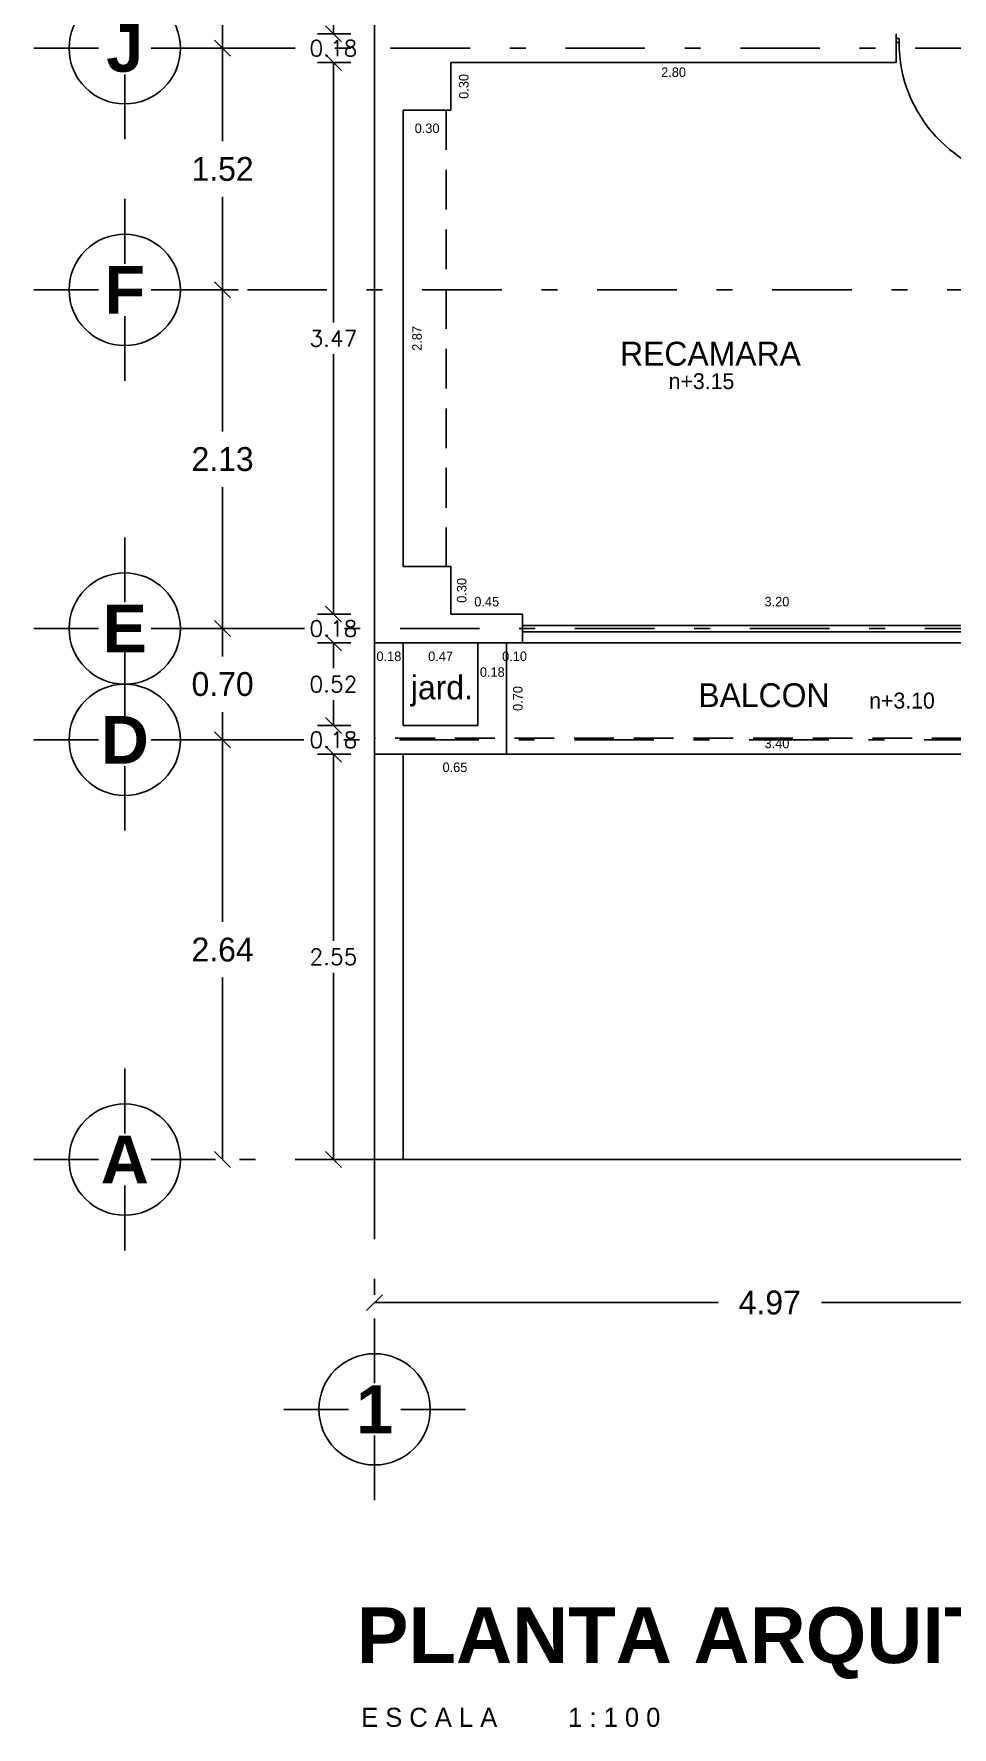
# Model space of a CAD drawing. Extents: x 12 to 127, y -37 to 29.
# Drawn here: x 58.28 to 64.06, y -3.47 to 7.18 of the extents above; entities that cross this region are included whole.
import ezdxf
from ezdxf.enums import TextEntityAlignment as Align

# ---------------------------------------------------------------- set-up
doc = ezdxf.new("R2010")
doc.units = 0
doc.header["$PDMODE"] = 34
doc.linetypes.add('DASHDOT', pattern=[1, 0.5, -0.25, 0, -0.25])
doc.linetypes.add('HIDDEN', pattern=[0.375, 0.25, -0.125])
doc.layers.get('0').update_dxf_attribs({"linetype": 'CONTINUOUS'})
doc.layers.get('DEFPOINTS').update_dxf_attribs({"linetype": 'CONTINUOUS'})
for name, color, linetype in [('CEXT', 5, 'CONTINUOUS'), ('CEXT2', 5, 'CONTINUOUS'), ('CINT', 7, 'CONTINUOUS'), ('EJES', 10, 'DASHDOT'), ('MBAJOS', 4, 'CONTINUOUS'), ('MUROS', 6, 'CONTINUOUS'), ('NIVELES', 7, 'CONTINUOUS'), ('PROY', 3, 'HIDDEN'), ('PTAS', 33, 'CONTINUOUS'), ('TEJES', 7, 'CONTINUOUS'), ('TEXTOS', 7, 'CONTINUOUS')]:
    doc.layers.add(name, color=color, linetype=linetype)
doc.styles.add('EJES', font='swisseb.ttf')
doc.styles.add('LETER', font='simplex.shx')
doc.styles.add('STYLE1', font='ZURCHBXC.TTF')
doc.dimstyles.new('CEXT', dxfattribs={"dimtxt": 0.15, "dimasz": 0.1, "dimexe": 0.1, "dimexo": 0.15, "dimgap": 0.1, "dimtad": 0, "dimtih": 1, "dimtoh": 1, "dimzin": 0, "dimtxsty": 'STANDARD', "dimblk": 'COT', "dimblk1": 'OBLIQUE', "dimblk2": 'OBLIQUE', "dimsah": 1, "dimcen": 0.09, "dimse1": 1, "dimclrt": 7, "dimazin": 3, "dimtfac": 1, "dimtix": 1, "dimtmove": 0, "dimatfit": 3, "dimtolj": 1, "dimtzin": 0})
doc.dimstyles.new('CINT', dxfattribs={"dimtxt": 0.08, "dimasz": 0.02, "dimexe": 0.05, "dimexo": 0.2, "dimgap": 0.02, "dimtad": 0, "dimtih": 1, "dimtoh": 1, "dimzin": 0, "dimtxsty": 'STANDARD', "dimblk": 'COT', "dimcen": 0.09, "dimazin": 3, "dimtfac": 1, "dimtix": 1, "dimtofl": 0, "dimtmove": 0, "dimatfit": 3, "dimtolj": 1, "dimtzin": 0})
doc.dimstyles.new('CONS', dxfattribs={"dimtxt": 0.1, "dimasz": 0.1, "dimexe": 0.1, "dimexo": 0.15, "dimgap": 0.05, "dimtad": 0, "dimtih": 1, "dimtoh": 1, "dimzin": 0, "dimtxsty": 'LETER', "dimblk1": 'OBLIQUE', "dimblk2": 'OBLIQUE', "dimsah": 1, "dimcen": 0.09, "dimclrt": 7, "dimaunit": 1, "dimazin": 3, "dimtfac": 1, "dimtix": 1, "dimtofl": 0, "dimtmove": 0, "dimatfit": 3, "dimtolj": 1, "dimtzin": 0})

# ---------------------------------------------------------------- blocks, each defined once
blk = doc.blocks.new('PD')
for p, q in [((0, 0.92), (0, 0.97)), ((0.03, 0.97), (0, 0.97)), ((0.03, 0.92), (0.03, 0.97)), ((0.045, 0.955), (0.03, 0.955)), ((0.045, 0.92), (0.045, 0.97)), ((0.05, 0.97), (0.045, 0.97)), ((0.05, 1.025), (0.05, 0.072)), ((0.09, 1.025), (0.05, 1.025)), ((0.09, 0.072), (0.09, 1.025)), ((0.095, 0.97), (0.09, 0.97)), ((0.095, 0.92), (0.095, 0.97)), ((0.11, 0.955), (0.095, 0.955)), ((0.11, 0.92), (0.11, 0.97)), ((0.14, 0.97), (0.11, 0.97)), ((0.14, 0.92), (0.14, 0.97)), ((0.14, 0.945), (0, 0.945)), ((0.03, 0.92), (0, 0.92)), ((0.045, 0.935), (0.03, 0.935)), ((0.05, 0.92), (0.045, 0.92)), ((0.095, 0.92), (0.09, 0.92)), ((0.11, 0.935), (0.095, 0.935)), ((0.14, 0.92), (0.11, 0.92)), ((0, 0.059), (0.025, 0.059)), ((0, 0.032), (0.025, 0.032)), ((0.025, 0.032), (0.025, 0.059)), ((0.05, 0.072), (0.09, 0.072)), ((0.98, 0.059), (1, 0.059)), ((0.98, 0.032), (0.98, 0.059)), ((0.98, 0.032), (1, 0.032))]:
    blk.add_line(p, q)
blk.add_arc((0.014, 0.061), 0.966, 359.9067, 85.4813)
blk = doc.blocks.new('_OBLIQUE')
at = {"color": 0, "linetype": 'BYBLOCK'}
blk.add_line((-0.5, -0.5), (0.5, 0.5), dxfattribs=at)
blk = doc.blocks.new('*D105')
at = {"color": 0, "linetype": 'BYBLOCK'}
for p, q in [((59.568, 2.74), (59.369, 2.74)), ((59.469, 2.74), (59.469, 1.595)), ((59.469, 0.1), (59.469, 1.245))]:
    blk.add_line(p, q, dxfattribs=at)
at = {"layer": 'DEFPOINTS', "color": 0, "linetype": 'BYBLOCK'}
for p in [(59.469, 2.74), (59.718, 2.74), (59.718, 0.1)]:
    blk.add_point(p, dxfattribs=at)
at = {"color": 0, "linetype": 'BYBLOCK', "xscale": 0.1, "yscale": 0.1, "zscale": 0.1}
for p, rotation in [((59.469, 2.74), 90), ((59.469, 0.1), 270)]:
    blk.add_blockref('_OBLIQUE', p, dxfattribs=dict(at, rotation=rotation))
at = {"color": 7, "linetype": 'BYBLOCK', "insert": (59.469, 1.42), "char_height": 0.15, "attachment_point": 5}
blk.add_mtext('\\A1;2.64', dxfattribs=at)
blk = doc.blocks.new('COT')
blk.add_circle((0, 0), 1)
blk = doc.blocks.new('*D109')
at = {"color": 0, "linetype": 'BYBLOCK'}
for p, q in [((59.567, 9.47), (59.369, 9.47)), ((59.469, 9.47), (59.469, 8.455)), ((59.469, 7.09), (59.469, 8.105))]:
    blk.add_line(p, q, dxfattribs=at)
at = {"layer": 'DEFPOINTS', "color": 0, "linetype": 'BYBLOCK'}
for p in [(59.469, 9.47), (59.717, 9.47), (59.488, 7.09)]:
    blk.add_point(p, dxfattribs=at)
at = {"color": 0, "linetype": 'BYBLOCK', "xscale": 0.1, "yscale": 0.1, "zscale": 0.1}
for p, rotation in [((59.469, 9.47), 90), ((59.469, 7.09), 270)]:
    blk.add_blockref('_OBLIQUE', p, dxfattribs=dict(at, rotation=rotation))
at = {"color": 7, "linetype": 'BYBLOCK', "insert": (59.469, 8.28), "char_height": 0.15, "attachment_point": 5}
blk.add_mtext('\\A1;2.38', dxfattribs=at)
blk = doc.blocks.new('*D107')
at = {"color": 0, "linetype": 'BYBLOCK'}
for p, q in [((59.568, 5.57), (59.369, 5.57)), ((59.469, 5.57), (59.469, 4.68)), ((59.469, 3.44), (59.469, 4.33))]:
    blk.add_line(p, q, dxfattribs=at)
at = {"layer": 'DEFPOINTS', "color": 0, "linetype": 'BYBLOCK'}
for p in [(59.469, 5.57), (59.718, 5.57), (59.718, 3.44)]:
    blk.add_point(p, dxfattribs=at)
at = {"color": 0, "linetype": 'BYBLOCK', "xscale": 0.1, "yscale": 0.1, "zscale": 0.1}
for p, rotation in [((59.469, 5.57), 90), ((59.469, 3.44), 270)]:
    blk.add_blockref('_OBLIQUE', p, dxfattribs=dict(at, rotation=rotation))
at = {"color": 7, "linetype": 'BYBLOCK', "insert": (59.469, 4.505), "char_height": 0.15, "attachment_point": 5}
blk.add_mtext('\\A1;2.13', dxfattribs=at)
blk = doc.blocks.new('*D106')
at = {"color": 0, "linetype": 'BYBLOCK'}
for p, q in [((59.568, 3.44), (59.369, 3.44)), ((59.469, 3.44), (59.469, 3.265)), ((59.469, 2.74), (59.469, 2.915))]:
    blk.add_line(p, q, dxfattribs=at)
at = {"layer": 'DEFPOINTS', "color": 0, "linetype": 'BYBLOCK'}
for p in [(59.469, 3.44), (59.718, 3.44), (59.718, 2.74)]:
    blk.add_point(p, dxfattribs=at)
at = {"color": 0, "linetype": 'BYBLOCK', "xscale": 0.1, "yscale": 0.1, "zscale": 0.1}
for p, rotation in [((59.469, 3.44), 90), ((59.469, 2.74), 270)]:
    blk.add_blockref('_OBLIQUE', p, dxfattribs=dict(at, rotation=rotation))
at = {"color": 7, "linetype": 'BYBLOCK', "insert": (59.469, 3.09), "char_height": 0.15, "attachment_point": 5}
blk.add_mtext('\\A1;0.70', dxfattribs=at)
blk = doc.blocks.new('*D108')
at = {"color": 0, "linetype": 'BYBLOCK'}
for p, q in [((59.568, 7.09), (59.369, 7.09)), ((59.469, 7.09), (59.469, 6.505)), ((59.469, 5.57), (59.469, 6.155))]:
    blk.add_line(p, q, dxfattribs=at)
at = {"layer": 'DEFPOINTS', "color": 0, "linetype": 'BYBLOCK'}
for p in [(59.469, 7.09), (59.718, 7.09), (59.718, 5.57)]:
    blk.add_point(p, dxfattribs=at)
at = {"color": 0, "linetype": 'BYBLOCK', "xscale": 0.1, "yscale": 0.1, "zscale": 0.1}
for p, rotation in [((59.469, 7.09), 90), ((59.469, 5.57), 270)]:
    blk.add_blockref('_OBLIQUE', p, dxfattribs=dict(at, rotation=rotation))
at = {"color": 7, "linetype": 'BYBLOCK', "insert": (59.469, 6.33), "char_height": 0.15, "attachment_point": 5}
blk.add_mtext('\\A1;1.52', dxfattribs=at)
blk = doc.blocks.new('*D119')
at = {"color": 0, "linetype": 'BYBLOCK'}
for p, q in [((65.395, -0.673), (65.395, -0.9)), ((60.425, -0.8), (62.585, -0.8)), ((65.395, -0.8), (63.235, -0.8))]:
    blk.add_line(p, q, dxfattribs=at)
at = {"layer": 'DEFPOINTS', "color": 0, "linetype": 'BYBLOCK'}
for p in [(60.425, -0.523), (65.395, -0.523), (65.395, -0.8)]:
    blk.add_point(p, dxfattribs=at)
at = {"color": 0, "linetype": 'BYBLOCK', "xscale": 0.1, "yscale": 0.1, "zscale": 0.1, "rotation": 180}
blk.add_blockref('_OBLIQUE', (60.425, -0.8), dxfattribs=at)
at = {"color": 0, "linetype": 'BYBLOCK', "xscale": 0.1, "yscale": 0.1, "zscale": 0.1}
blk.add_blockref('_OBLIQUE', (65.395, -0.8), dxfattribs=at)
at = {"color": 7, "linetype": 'BYBLOCK', "insert": (62.91, -0.8), "char_height": 0.15, "attachment_point": 5}
blk.add_mtext('\\A1;4.97', dxfattribs=at)
blk = doc.blocks.new('*D461')
at = {"layer": 'DEFPOINTS', "color": 0, "linetype": 'BYBLOCK'}
for p in [(60.905, 7), (60.905, 6.939), (63.705, 7)]:
    blk.add_point(p, dxfattribs=at)
at = {"color": 0, "linetype": 'BYBLOCK', "insert": (62.305, 6.939), "char_height": 0.06, "attachment_point": 5}
blk.add_mtext('\\A1;2.80', dxfattribs=at)
blk = doc.blocks.new('_NONE')
at = {"color": 0, "linetype": 'BYBLOCK'}
blk.add_circle((0, 0), 0.25, dxfattribs=at)
blk = doc.blocks.new('*D462')
at = {"layer": 'DEFPOINTS', "color": 0, "linetype": 'BYBLOCK'}
for p in [(60.605, 6.7), (60.905, 6.7), (60.605, 6.586)]:
    blk.add_point(p, dxfattribs=at)
at = {"color": 0, "linetype": 'BYBLOCK', "insert": (60.755, 6.586), "char_height": 0.06, "attachment_point": 5}
blk.add_mtext('\\A1;0.30', dxfattribs=at)
blk = doc.blocks.new('*D463')
at = {"layer": 'DEFPOINTS', "color": 0, "linetype": 'BYBLOCK'}
for p in [(60.875, 7), (60.956, 7), (60.875, 6.7)]:
    blk.add_point(p, dxfattribs=at)
at = {"color": 0, "linetype": 'BYBLOCK', "insert": (60.956, 6.85), "char_height": 0.06, "attachment_point": 5, "rotation": 90}
blk.add_mtext('\\A1;0.30', dxfattribs=at)
blk = doc.blocks.new('*D464')
at = {"layer": 'DEFPOINTS', "color": 0, "linetype": 'BYBLOCK'}
for p in [(60.605, 6.7), (60.605, 3.83), (60.692, 3.83)]:
    blk.add_point(p, dxfattribs=at)
at = {"color": 0, "linetype": 'BYBLOCK', "insert": (60.692, 5.265), "char_height": 0.06, "attachment_point": 5, "rotation": 90}
blk.add_mtext('\\A1;2.87', dxfattribs=at)
blk = doc.blocks.new('*D465')
at = {"layer": 'DEFPOINTS', "color": 0, "linetype": 'BYBLOCK'}
for p in [(60.905, 3.53), (61.355, 3.609), (61.355, 3.53)]:
    blk.add_point(p, dxfattribs=at)
at = {"color": 0, "linetype": 'BYBLOCK', "insert": (61.13, 3.609), "char_height": 0.06, "attachment_point": 5}
blk.add_mtext('\\A1;0.45', dxfattribs=at)
blk = doc.blocks.new('*D466')
at = {"layer": 'DEFPOINTS', "color": 0, "linetype": 'BYBLOCK'}
for p in [(61.355, 3.53), (64.555, 3.609), (64.555, 3.53)]:
    blk.add_point(p, dxfattribs=at)
at = {"color": 0, "linetype": 'BYBLOCK', "insert": (62.955, 3.609), "char_height": 0.06, "attachment_point": 5}
blk.add_mtext('\\A1;3.20', dxfattribs=at)
blk = doc.blocks.new('*D468')
at = {"layer": 'DEFPOINTS', "color": 0, "linetype": 'BYBLOCK'}
for p in [(60.905, 3.83), (60.973, 3.83), (60.905, 3.53)]:
    blk.add_point(p, dxfattribs=at)
at = {"color": 0, "linetype": 'BYBLOCK', "insert": (60.973, 3.68), "char_height": 0.06, "attachment_point": 5, "rotation": 90}
blk.add_mtext('\\A1;0.30', dxfattribs=at)
blk = doc.blocks.new('*D469')
at = {"layer": 'DEFPOINTS', "color": 0, "linetype": 'BYBLOCK'}
for p in [(60.425, 3.35), (60.605, 3.35), (60.605, 3.265)]:
    blk.add_point(p, dxfattribs=at)
at = {"color": 0, "linetype": 'BYBLOCK', "insert": (60.515, 3.265), "char_height": 0.06, "attachment_point": 5}
blk.add_mtext('\\A1;0.18', dxfattribs=at)
blk = doc.blocks.new('*D470')
at = {"layer": 'DEFPOINTS', "color": 0, "linetype": 'BYBLOCK'}
for p in [(60.605, 3.35), (61.075, 3.35), (61.075, 3.265)]:
    blk.add_point(p, dxfattribs=at)
at = {"color": 0, "linetype": 'BYBLOCK', "insert": (60.84, 3.265), "char_height": 0.06, "attachment_point": 5}
blk.add_mtext('\\A1;0.47', dxfattribs=at)
blk = doc.blocks.new('*D471')
at = {"layer": 'DEFPOINTS', "color": 0, "linetype": 'BYBLOCK'}
for p in [(61.075, 3.35), (61.255, 3.35), (61.255, 3.265)]:
    blk.add_point(p, dxfattribs=at)
at = {"color": 0, "linetype": 'BYBLOCK', "insert": (61.165, 3.265), "char_height": 0.06, "attachment_point": 5}
blk.add_mtext('\\A1;0.18', dxfattribs=at)
blk = doc.blocks.new('*D472')
at = {"layer": 'DEFPOINTS', "color": 0, "linetype": 'BYBLOCK'}
for p in [(61.255, 3.35), (61.355, 3.35), (61.355, 3.265)]:
    blk.add_point(p, dxfattribs=at)
at = {"color": 0, "linetype": 'BYBLOCK', "insert": (61.305, 3.265), "char_height": 0.06, "attachment_point": 5}
blk.add_mtext('\\A1;0.10', dxfattribs=at)
blk = doc.blocks.new('*D476')
at = {"layer": 'DEFPOINTS', "color": 0, "linetype": 'BYBLOCK'}
for p in [(61.255, 3.35), (61.326, 3.35), (61.255, 2.65)]:
    blk.add_point(p, dxfattribs=at)
at = {"color": 0, "linetype": 'BYBLOCK', "insert": (61.326, 3), "char_height": 0.06, "attachment_point": 5, "rotation": 90}
blk.add_mtext('\\A1;0.70', dxfattribs=at)
blk = doc.blocks.new('*D477')
at = {"layer": 'DEFPOINTS', "color": 0, "linetype": 'BYBLOCK'}
for p in [(60.605, 2.65), (61.255, 2.65), (61.255, 2.567)]:
    blk.add_point(p, dxfattribs=at)
at = {"color": 0, "linetype": 'BYBLOCK', "insert": (60.93, 2.567), "char_height": 0.06, "attachment_point": 5}
blk.add_mtext('\\A1;0.65', dxfattribs=at)
blk = doc.blocks.new('*D527')
at = {"layer": 'DEFPOINTS', "color": 0, "linetype": 'BYBLOCK'}
for p in [(64.655, 2.717), (61.255, 2.65), (64.655, 2.65)]:
    blk.add_point(p, dxfattribs=at)
at = {"color": 0, "linetype": 'BYBLOCK', "insert": (62.955, 2.717), "char_height": 0.06, "attachment_point": 5}
blk.add_mtext('\\A1;3.40', dxfattribs=at)
blk = doc.blocks.new('*D599')
at = {"color": 0, "linetype": 'BYBLOCK'}
for p, q in [((60.166, 9.38), (60.166, 8.38)), ((60.166, 7.18), (60.166, 8.18)), ((60.275, 7.18), (60.066, 7.18))]:
    blk.add_line(p, q, dxfattribs=at)
at = {"layer": 'DEFPOINTS', "color": 0, "linetype": 'BYBLOCK'}
for p in [(60.425, 9.38), (60.166, 7.18), (60.425, 7.18)]:
    blk.add_point(p, dxfattribs=at)
at = {"color": 0, "linetype": 'BYBLOCK', "xscale": 0.1, "yscale": 0.1, "zscale": 0.1}
for p, rotation in [((60.166, 9.38), 90), ((60.166, 7.18), 270)]:
    blk.add_blockref('_OBLIQUE', p, dxfattribs=dict(at, rotation=rotation))
at = {"color": 7, "linetype": 'BYBLOCK', "insert": (60.166, 8.28), "char_height": 0.1, "attachment_point": 5, "style": 'LETER'}
blk.add_mtext('\\A1;2.20', dxfattribs=at)
blk = doc.blocks.new('*D600')
at = {"color": 0, "linetype": 'BYBLOCK'}
for p, q in [((60.166, 7.18), (60.166, 7.28)), ((60.275, 7), (60.066, 7)), ((60.166, 7), (60.166, 6.9))]:
    blk.add_line(p, q, dxfattribs=at)
at = {"layer": 'DEFPOINTS', "color": 0, "linetype": 'BYBLOCK'}
for p in [(60.425, 7.18), (60.166, 7), (60.425, 7)]:
    blk.add_point(p, dxfattribs=at)
at = {"color": 0, "linetype": 'BYBLOCK', "xscale": 0.1, "yscale": 0.1, "zscale": 0.1}
for p, rotation in [((60.166, 7.18), 270), ((60.166, 7), 90)]:
    blk.add_blockref('_OBLIQUE', p, dxfattribs=dict(at, rotation=rotation))
at = {"color": 7, "linetype": 'BYBLOCK', "insert": (60.166, 7.09), "char_height": 0.1, "attachment_point": 5, "style": 'LETER'}
blk.add_mtext('\\A1;0.18', dxfattribs=at)
blk = doc.blocks.new('*D601')
at = {"color": 0, "linetype": 'BYBLOCK'}
for p, q in [((60.166, 7), (60.166, 5.365)), ((60.166, 3.53), (60.166, 5.165)), ((60.275, 3.53), (60.066, 3.53))]:
    blk.add_line(p, q, dxfattribs=at)
at = {"layer": 'DEFPOINTS', "color": 0, "linetype": 'BYBLOCK'}
for p in [(60.425, 7), (60.166, 3.53), (60.425, 3.53)]:
    blk.add_point(p, dxfattribs=at)
at = {"color": 0, "linetype": 'BYBLOCK', "xscale": 0.1, "yscale": 0.1, "zscale": 0.1}
for p, rotation in [((60.166, 7), 90), ((60.166, 3.53), 270)]:
    blk.add_blockref('_OBLIQUE', p, dxfattribs=dict(at, rotation=rotation))
at = {"color": 7, "linetype": 'BYBLOCK', "insert": (60.166, 5.265), "char_height": 0.1, "attachment_point": 5, "style": 'LETER'}
blk.add_mtext('\\A1;3.47', dxfattribs=at)
blk = doc.blocks.new('*D602')
at = {"color": 0, "linetype": 'BYBLOCK'}
for p, q in [((60.166, 3.53), (60.166, 3.63)), ((60.275, 3.35), (60.066, 3.35)), ((60.166, 3.35), (60.166, 3.25))]:
    blk.add_line(p, q, dxfattribs=at)
at = {"layer": 'DEFPOINTS', "color": 0, "linetype": 'BYBLOCK'}
for p in [(60.425, 3.53), (60.166, 3.35), (60.425, 3.35)]:
    blk.add_point(p, dxfattribs=at)
at = {"color": 0, "linetype": 'BYBLOCK', "xscale": 0.1, "yscale": 0.1, "zscale": 0.1}
for p, rotation in [((60.166, 3.53), 270), ((60.166, 3.35), 90)]:
    blk.add_blockref('_OBLIQUE', p, dxfattribs=dict(at, rotation=rotation))
at = {"color": 7, "linetype": 'BYBLOCK', "insert": (60.166, 3.44), "char_height": 0.1, "attachment_point": 5, "style": 'LETER'}
blk.add_mtext('\\A1;0.18', dxfattribs=at)
blk = doc.blocks.new('*D603')
at = {"color": 0, "linetype": 'BYBLOCK'}
for p, q in [((60.166, 3.35), (60.166, 3.19)), ((60.166, 2.83), (60.166, 2.99)), ((60.275, 2.83), (60.066, 2.83))]:
    blk.add_line(p, q, dxfattribs=at)
at = {"layer": 'DEFPOINTS', "color": 0, "linetype": 'BYBLOCK'}
for p in [(60.425, 3.35), (60.166, 2.83), (60.425, 2.83)]:
    blk.add_point(p, dxfattribs=at)
at = {"color": 0, "linetype": 'BYBLOCK', "xscale": 0.1, "yscale": 0.1, "zscale": 0.1}
for p, rotation in [((60.166, 3.35), 90), ((60.166, 2.83), 270)]:
    blk.add_blockref('_OBLIQUE', p, dxfattribs=dict(at, rotation=rotation))
at = {"color": 7, "linetype": 'BYBLOCK', "insert": (60.166, 3.09), "char_height": 0.1, "attachment_point": 5, "style": 'LETER'}
blk.add_mtext('\\A1;0.52', dxfattribs=at)
blk = doc.blocks.new('*D604')
at = {"color": 0, "linetype": 'BYBLOCK'}
for p, q in [((60.166, 2.83), (60.166, 2.93)), ((60.275, 2.65), (60.066, 2.65)), ((60.166, 2.65), (60.166, 2.55))]:
    blk.add_line(p, q, dxfattribs=at)
at = {"layer": 'DEFPOINTS', "color": 0, "linetype": 'BYBLOCK'}
for p in [(60.425, 2.83), (60.166, 2.65), (60.425, 2.65)]:
    blk.add_point(p, dxfattribs=at)
at = {"color": 0, "linetype": 'BYBLOCK', "xscale": 0.1, "yscale": 0.1, "zscale": 0.1}
for p, rotation in [((60.166, 2.83), 270), ((60.166, 2.65), 90)]:
    blk.add_blockref('_OBLIQUE', p, dxfattribs=dict(at, rotation=rotation))
at = {"color": 7, "linetype": 'BYBLOCK', "insert": (60.166, 2.74), "char_height": 0.1, "attachment_point": 5, "style": 'LETER'}
blk.add_mtext('\\A1;0.18', dxfattribs=at)
blk = doc.blocks.new('*D605')
at = {"color": 0, "linetype": 'BYBLOCK'}
for p, q in [((60.166, 2.65), (60.166, 1.475)), ((60.166, 0.1), (60.166, 1.275)), ((60.275, 0.1), (60.066, 0.1))]:
    blk.add_line(p, q, dxfattribs=at)
at = {"layer": 'DEFPOINTS', "color": 0, "linetype": 'BYBLOCK'}
for p in [(60.425, 2.65), (60.166, 0.1), (60.425, 0.1)]:
    blk.add_point(p, dxfattribs=at)
at = {"color": 0, "linetype": 'BYBLOCK', "xscale": 0.1, "yscale": 0.1, "zscale": 0.1}
for p, rotation in [((60.166, 2.65), 90), ((60.166, 0.1), 270)]:
    blk.add_blockref('_OBLIQUE', p, dxfattribs=dict(at, rotation=rotation))
at = {"color": 7, "linetype": 'BYBLOCK', "insert": (60.166, 1.375), "char_height": 0.1, "attachment_point": 5, "style": 'LETER'}
blk.add_mtext('\\A1;2.55', dxfattribs=at)

msp = doc.modelspace()

# ---------------------------------------------------------------- linework, layer by layer
at = {"layer": 'EJES', "color": 5, "linetype": 'CONTINUOUS', "ltscale": 0.5}
for p, q in [((58.689, 7.09), (58.282, 7.09)), ((59.019, 7.09), (59.425, 7.09)), ((58.854, 6.925), (58.854, 6.519)), ((58.854, 5.735), (58.854, 6.142)), ((58.689, 5.57), (58.282, 5.57)), ((59.019, 5.57), (59.425, 5.57)), ((58.854, 5.405), (58.854, 4.999)), ((58.854, 3.605), (58.854, 4.012)), ((58.689, 3.44), (58.282, 3.44)), ((59.019, 3.44), (59.425, 3.44)), ((58.854, 2.905), (58.854, 3.312)), ((58.854, 3.275), (58.854, 2.869)), ((58.689, 2.74), (58.282, 2.74)), ((59.019, 2.74), (59.425, 2.74)), ((58.854, 2.575), (58.854, 2.169)), ((58.854, 0.265), (58.854, 0.672)), ((58.689, 0.1), (58.282, 0.1)), ((59.019, 0.1), (59.425, 0.1)), ((58.854, -0.064), (58.854, -0.471)), ((60.425, -1.306), (60.425, -0.9)), ((60.26, -1.471), (59.854, -1.471)), ((60.59, -1.471), (60.996, -1.471)), ((60.425, -1.636), (60.425, -2.042))]:
    msp.add_line(p, q, dxfattribs=at)
at = {"layer": 'EJES'}
for p, q in [((76.425, 7.09), (59.425, 7.09)), ((68.925, 5.57), (59.425, 5.57)), ((65.485, 3.44), (59.425, 3.44)), ((76.481, 2.74), (59.425, 2.74)), ((60.425, 0.1), (59.425, 0.1)), ((60.425, 0.1), (60.425, -0.9))]:
    msp.add_line(p, q, dxfattribs=at)
at = {"layer": 'EJES', "color": 5, "linetype": 'CONTINUOUS', "ltscale": 0.5}
for centre in [(58.854, 7.09), (58.854, 5.57), (58.854, 3.44), (58.854, 2.74), (58.854, 0.1), (60.425, -1.471)]:
    msp.add_circle(centre, 0.35, dxfattribs=at)
at = {"layer": 'MBAJOS'}
for p, q in [((61.355, 3.46), (64.555, 3.46)), ((61.355, 3.42), (64.555, 3.42)), ((60.425, 3.35), (60.425, 0.1)), ((60.605, 3.35), (60.605, 2.83)), ((61.075, 2.83), (61.075, 3.35)), ((61.255, 2.65), (61.255, 3.35)), ((61.355, 3.35), (64.555, 3.35)), ((60.605, 2.83), (61.075, 2.83)), ((65.305, 2.65), (60.425, 2.65)), ((60.605, 2.65), (60.605, 0.1)), ((60.425, 0.1), (68.445, 0.1))]:
    msp.add_line(p, q, dxfattribs=at)
at = {"layer": 'MUROS'}
for p, q in [((60.425, 12.65), (60.425, 3.35)), ((63.705, 7), (63.705, 7.18)), ((60.905, 7), (63.705, 7)), ((60.905, 7), (60.905, 6.7)), ((60.605, 6.7), (60.605, 3.83)), ((60.605, 6.7), (60.905, 6.7)), ((60.905, 3.83), (60.605, 3.83)), ((60.905, 3.83), (60.905, 3.53)), ((61.355, 3.53), (60.905, 3.53)), ((61.355, 3.53), (61.355, 3.35)), ((61.355, 3.35), (60.425, 3.35))]:
    msp.add_line(p, q, dxfattribs=at)
at = {"layer": 'PROY'}
for p, q in [((60.875, 6.7), (60.875, 3.83)), ((65.305, 2.75), (60.425, 2.75))]:
    msp.add_line(p, q, dxfattribs=at)

# ---------------------------------------------------------------- block references
at = {"layer": 'PTAS', "xscale": 0.9, "yscale": 0.9, "zscale": 0.9, "rotation": 180}
msp.add_blockref('PD', (64.605, 7.18), dxfattribs=at)

# ---------------------------------------------------------------- texts
at = {"layer": 'NIVELES'}
for s, p in [('n+3.15', (62.274, 4.946)), ('n+3.10', (63.535, 2.937))]:
    msp.add_text(s, height=0.1, dxfattribs=at).set_placement(p)
at = {"layer": 'TEJES', "ltscale": 0.5, "style": 'EJES'}
for s, p in [('J', (58.854, 7.09)), ('F', (58.854, 5.57)), ('E', (58.854, 3.44)), ('D', (58.854, 2.74)), ('A', (58.854, 0.1)), ('1', (60.425, -1.471))]:
    msp.add_text(s, height=0.3, dxfattribs=at).set_placement(p, align=Align.MIDDLE)
at = {"layer": 'TEJES', "color": 6, "ltscale": 0.5, "style": 'EJES'}
msp.add_text('PLANTA ARQUITECTONICA ALTA', height=0.35, dxfattribs=at).set_placement((60.312, -3.067))
at = {"layer": 'TEXTOS', "style": 'STYLE1'}
for s, p in [('RECAMARA', (62.537, 5.169)), ('jard.', (60.848, 3.051)), ('BALCON', (62.873, 3.021))]:
    msp.add_text(s, height=0.15, dxfattribs=at).set_placement(p, align=Align.MIDDLE)
at = {"layer": 'TEXTOS'}
msp.add_text('E S C A L A          1 : 1 0 0', height=0.12, dxfattribs=at).set_placement((60.34, -3.468))

# ---------------------------------------------------------------- dimensions: what is measured, and where the dimension line sits
at = {"layer": 'CEXT'}
for base, p1, p2, override, picture, middle in [((59.469, 9.47), (59.488, 7.09), (59.717, 9.47), {"dimtxt": 0.15, "dimse1": 1, "dimclrt": 7}, '*D109', (59.469, 8.28)), ((59.469, 7.09), (59.718, 5.57), (59.718, 7.09), {"dimtxt": 0.15, "dimse1": 1, "dimclrt": 7}, '*D108', (59.469, 6.33)), ((59.469, 5.57), (59.718, 3.44), (59.718, 5.57), {"dimtxt": 0.15, "dimse1": 1, "dimclrt": 7}, '*D107', (59.469, 4.505)), ((59.469, 3.44), (59.718, 2.74), (59.718, 3.44), {"dimtxt": 0.15, "dimse1": 1, "dimclrt": 7}, '*D106', (59.469, 3.09)), ((59.469, 2.74), (59.718, 0.1), (59.718, 2.74), {"dimtxt": 0.15, "dimclrt": 7}, '*D105', (59.469, 1.42))]:
    dim = msp.add_linear_dim(base=base, p1=p1, p2=p2, angle=90, dimstyle='CEXT', override=override, dxfattribs=at)
    dim.commit()
    dim.dimension.update_dxf_attribs({"geometry": picture, "text_midpoint": middle})
dim = msp.add_linear_dim(base=(65.395, -0.8), p1=(60.425, -0.523), p2=(65.395, -0.523), dimstyle='CEXT', override={"dimtxt": 0.15, "dimclrt": 7}, dxfattribs=at)
dim.commit()
dim.dimension.update_dxf_attribs({"geometry": '*D119', "text_midpoint": (62.91, -0.8)})
at = {"layer": 'CEXT2'}
for base, p1, p2, picture, middle in [((60.166, 7.18), (60.425, 9.38), (60.425, 7.18), '*D599', (60.166, 8.28)), ((60.166, 7), (60.425, 7.18), (60.425, 7), '*D600', (60.166, 7.09)), ((60.166, 3.53), (60.425, 7), (60.425, 3.53), '*D601', (60.166, 5.265)), ((60.166, 3.35), (60.425, 3.53), (60.425, 3.35), '*D602', (60.166, 3.44)), ((60.166, 2.83), (60.425, 3.35), (60.425, 2.83), '*D603', (60.166, 3.09)), ((60.166, 2.65), (60.425, 2.83), (60.425, 2.65), '*D604', (60.166, 2.74)), ((60.166, 0.1), (60.425, 2.65), (60.425, 0.1), '*D605', (60.166, 1.375))]:
    dim = msp.add_linear_dim(base=base, p1=p1, p2=p2, angle=90, dimstyle='CONS', override={"dimscale": 1, "dimse1": 1, "dimclrt": 7}, dxfattribs=at)
    dim.commit()
    dim.dimension.update_dxf_attribs({"geometry": picture, "text_midpoint": middle})
at = {"layer": 'CINT'}
for base, p1, p2, picture, middle in [((60.905, 6.939), (63.705, 7), (60.905, 7), '*D461', (62.305, 6.939)), ((60.605, 6.586), (60.905, 6.7), (60.605, 6.7), '*D462', (60.755, 6.586)), ((61.355, 3.609), (60.905, 3.53), (61.355, 3.53), '*D465', (61.13, 3.609)), ((64.555, 3.609), (61.355, 3.53), (64.555, 3.53), '*D466', (62.955, 3.609)), ((60.605, 3.265), (60.425, 3.35), (60.605, 3.35), '*D469', (60.515, 3.265)), ((61.075, 3.265), (60.605, 3.35), (61.075, 3.35), '*D470', (60.84, 3.265)), ((61.355, 3.265), (61.255, 3.35), (61.355, 3.35), '*D472', (61.305, 3.265)), ((64.655, 2.717), (61.255, 2.65), (64.655, 2.65), '*D527', (62.955, 2.717)), ((61.255, 2.567), (60.605, 2.65), (61.255, 2.65), '*D477', (60.93, 2.567))]:
    dim = msp.add_linear_dim(base=base, p1=p1, p2=p2, dimstyle='CINT', override={"dimtxt": 0.06, "dimtih": 0, "dimtoh": 0, "dimblk1": 'NONE', "dimblk2": 'NONE', "dimsah": 1, "dimse1": 1, "dimse2": 1, "dimsd1": 1, "dimsd2": 1}, dxfattribs=at)
    dim.commit()
    dim.dimension.update_dxf_attribs({"geometry": picture, "text_midpoint": middle})
dim = msp.add_linear_dim(base=(60.986, 7), p1=(60.905, 6.7), p2=(60.905, 7), angle=90, dimstyle='CINT', override={"dimtxt": 0.06, "dimtih": 0, "dimtoh": 0, "dimblk1": 'NONE', "dimblk2": 'NONE', "dimsah": 1, "dimse1": 1, "dimse2": 1, "dimsd1": 1, "dimsd2": 1}, dxfattribs=at)
dim.commit()
dim.dimension.update_dxf_attribs({"geometry": '*D463', "text_midpoint": (60.956, 6.85), "insert": (0.03, 0)})
for base, p1, p2, picture, middle in [((60.692, 3.83), (60.605, 6.7), (60.605, 3.83), '*D464', (60.692, 5.265)), ((60.973, 3.83), (60.905, 3.53), (60.905, 3.83), '*D468', (60.973, 3.68)), ((61.326, 3.35), (61.255, 2.65), (61.255, 3.35), '*D476', (61.326, 3))]:
    dim = msp.add_linear_dim(base=base, p1=p1, p2=p2, angle=90, dimstyle='CINT', override={"dimtxt": 0.06, "dimtih": 0, "dimtoh": 0, "dimblk1": 'NONE', "dimblk2": 'NONE', "dimsah": 1, "dimse1": 1, "dimse2": 1, "dimsd1": 1, "dimsd2": 1}, dxfattribs=at)
    dim.commit()
    dim.dimension.update_dxf_attribs({"geometry": picture, "text_midpoint": middle})
dim = msp.add_linear_dim(base=(61.255, 3.166), p1=(61.075, 3.251), p2=(61.255, 3.251), dimstyle='CINT', override={"dimtxt": 0.06, "dimtih": 0, "dimtoh": 0, "dimblk1": 'NONE', "dimblk2": 'NONE', "dimsah": 1, "dimse1": 1, "dimse2": 1, "dimsd1": 1, "dimsd2": 1}, dxfattribs=at)
dim.commit()
dim.dimension.update_dxf_attribs({"geometry": '*D471', "text_midpoint": (61.165, 3.166), "insert": (0, -0.099)})

doc.saveas('drawing.dxf')
